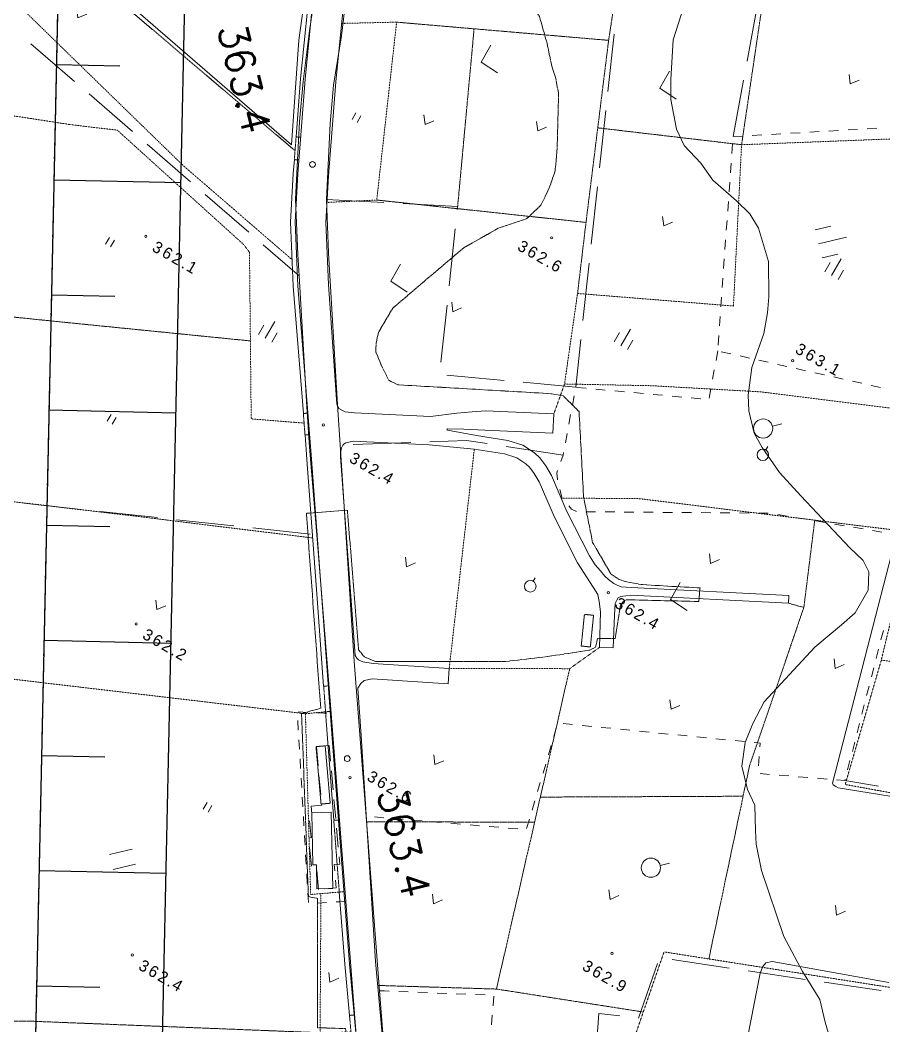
# Model space of a CAD drawing. Header units: millimetres. Extents: x 432273 to 1023813, y -32657 to 705940.
# Drawn here: x 577671 to 690123, y 219158 to 350140 of the extents above; entities that cross this region are included whole.
import ezdxf

# ---------------------------------------------------------------- set-up
doc = ezdxf.new("R2010")
doc.units = ezdxf.units.MM
doc.header["$LTSCALE"] = 100
for name, pattern in [('53003', [0.75, 0.5, -0.25]), ('55107', [1.25, 0.75, -0.5]), ('56301', [0.5, 0.25, -0.25]), ('56302', [2, 1.5, -0.5]), ('57103', [5.5, 5, -0.5]), ('SXF_一点短鎖線', [9.25, 6, -1.5, 0.25, -1.5])]:
    doc.linetypes.add(name, pattern=pattern)
for name, color, linetype, lineweight in [('D-BGD', 7, 'Continuous', 13), ('D-BMK', 2, 'SXF_一点短鎖線', 13), ('D-BYP-STR2', 6, 'Continuous', 25), ('●予備設計_LP横断', 7, 'Continuous', 13)]:
    doc.layers.add(name, color=color, linetype=linetype, lineweight=lineweight)
doc.styles.add('BIGFONT', font='txt', dxfattribs={"height": 0.2, "bigfont": 'BIGFONT'})
doc.styles.add('Style-WORKING', font='WORKING.shx')

# ---------------------------------------------------------------- blocks, each defined once
blk = doc.blocks.new('M6313')
at = {"layer": '●予備設計_LP横断', "linetype": 'Continuous', "lineweight": 9, "flags": 128}
blk.add_lwpolyline([(-0.75, 0), (0, -1), (0.75, 0)], dxfattribs=at)
blk = doc.blocks.new('M6311')
at = {"layer": '●予備設計_LP横断', "linetype": 'Continuous', "lineweight": 9}
for p, q in [((-0.75, -1), (-0.75, 0)), ((0, -1), (0, 0))]:
    blk.add_line(p, q, dxfattribs=at)
blk = doc.blocks.new('M6334')
at = {"layer": '●予備設計_LP横断', "linetype": 'Continuous', "lineweight": 9}
for p, q in [((-1, -1.25), (-1, 0.15)), ((0, -1.25), (0, 1.25)), ((1, -1.25), (1, 0.15))]:
    blk.add_line(p, q, dxfattribs=at)
blk = doc.blocks.new('M6319')
at = {"layer": '●予備設計_LP横断', "linetype": 'Continuous', "lineweight": 9}
blk.add_line((0, 0.5), (0, 1), dxfattribs=at)
blk.add_circle((0, -0.25), 0.75, dxfattribs=at)
blk = doc.blocks.new('M7312')
at = {"layer": '●予備設計_LP横断', "linetype": 'Continuous', "lineweight": 20}
blk.add_circle((0, 0), 0.15, dxfattribs=at)
blk = doc.blocks.new('21311212131313131')
at = {"layer": 'D-BGD', "linetype": 'Continuous'}
for p, q in [((2809740.0356, -1305258.2567, 364083.9803), (2810687.0736, -1297818.0928, 364056.9803)), ((2750797.8775, -1300203.837, 363999.9803), (2750980.4537, -1298966.521, 364004.9803)), ((2763790.0474, -1298518.5593, 363942.9803), (2765006.5362, -1298803.7378, 363934.9803)), ((2766223.9022, -1299089.3965, 363927.9803), (2767440.391, -1299374.575, 363919.9803)), ((2784067.6034, -1298739.8635, 363966.9803), (2783428.5837, -1303124.6196, 363819.9803)), ((2732155.0001, -1299541.2918, 364016.9803), (2731907.0785, -1300766.7761, 364000.9803)), ((2768657.757, -1299660.2338, 363911.9803), (2769874.2458, -1299945.4123, 363904.9803)), ((2771091.6118, -1300231.071, 363896.9803), (2772308.1006, -1300516.2495, 363889.9803)), ((2698509.5546, -1301985.2222, 363923.9803), (2698410.4983, -1300739.655, 363944.9803)), ((2750433.6854, -1302676.7145, 363988.9803), (2750615.7815, -1301440.2758, 363993.9803)), ((2773525.4666, -1300801.9082, 363881.9803), (2774741.9554, -1301087.0868, 363873.9803)), ((2775959.3214, -1301372.7455, 363866.9803), (2777175.8102, -1301657.924, 363858.9803)), ((2778393.1762, -1301943.5827, 363851.9803), (2779610.5421, -1302229.2415, 363843.9803)), ((2698708.5444, -1304476.8368, 363879.9803), (2698609.4881, -1303231.2696, 363901.9803)), ((2731659.157, -1301992.2603, 363984.9803), (2731410.8384, -1303216.3873, 363968.9803)), ((2780827.031, -1302514.42, 363835.9803), (2782044.3969, -1302800.0787, 363828.9803)), ((2713619.4418, -1307989.4016), (2712658.0133, -1304364.4555)), ((2731162.9169, -1304441.8715, 363952.9803), (2730914.9953, -1305667.3558, 363936.9803)), ((2750069.4933, -1305149.5921, 363977.9803), (2750251.5894, -1303913.1533, 363982.9803)), ((2698907.5343, -1306968.4514, 363836.9803), (2698807.6008, -1305722.404, 363858.9803)), ((2715432.792, -1307509.1675), (2714894.3887, -1305479.2871)), ((2783287.4455, -1305448.2761, 363825.9803), (2783212.3567, -1306695.413, 363828.9803)), ((2711807.449, -1308469.2386), (2711269.9229, -1306439.8384)), ((2730667.5539, -1306891.963, 363920.9803), (2730418.7552, -1308116.967, 363904.9803)), ((2749704.821, -1307623.3468, 363965.9803), (2749886.9171, -1306386.908, 363971.9803)), ((2699105.1668, -1309460.463, 363793.9803), (2699006.1104, -1308214.8958, 363814.9803)), ((2783136.7877, -1307943.4271, 363832.9803), (2783061.2187, -1309191.4412, 363835.9803)), ((2808476.4412, -1315177.9949, 364118.9803), (2809424.3563, -1307738.3113, 364092.9803)), ((2730171.3138, -1309341.5742, 363888.9803), (2729923.3923, -1310567.0584, 363872.9803)), ((2749340.6289, -1310096.2244, 363954.9803), (2749522.725, -1308859.7856, 363960.9803)), ((2699304.1566, -1311952.0776, 363749.9803), (2699205.1003, -1310706.5104, 363771.9803)), ((2758880.2638, -1331467.2195), (2759485.449, -1310927.8383)), ((2759485.449, -1310927.8383), (2760485.0088, -1310957.4572)), ((2760485.0088, -1310957.4572), (2759879.8235, -1331496.8383)), ((2782985.6497, -1310439.4552, 363838.9803), (2782910.5609, -1311686.5922, 363842.9803)), ((2729675.4707, -1311792.5427, 363856.9803), (2729428.0293, -1313017.1499, 363841.9803)), ((2737497.6971, -1313511.9149), (2737177.5133, -1312303.7596)), ((2748975.9566, -1312569.9791, 363943.9803), (2749158.0527, -1311333.5403, 363949.9803)), ((2699503.1464, -1314443.6922, 363706.9803), (2699403.2129, -1313197.6448, 363727.9803)), ((2782834.9919, -1312934.6063, 363845.9803), (2782759.4229, -1314182.6203, 363848.9803)), ((2729179.2306, -1314242.1539, 363825.9803), (2728931.309, -1315467.6382, 363809.9803)), ((2748850.1282, -1315059.342, 363912.9803), (2748834.4789, -1313809.2732, 363934.9803)), ((2781769.5263, -1314410.2399, 363859.9803), (2780520.5327, -1314348.9552, 363871.9803)), ((2699700.7789, -1316935.7038, 363662.9803), (2699601.7226, -1315690.1366, 363684.9803)), ((2748881.0298, -1317558.1222, 363866.9803), (2748864.9003, -1316308.9306, 363889.9803)), ((2778631.3907, -1316275.448, 363895.9803), (2778533.9567, -1317521.7527, 363899.9803)), ((2690032.3762, -1317803.6269, 363590.9803), (2682631.811, -1316586.4169, 363568.9803)), ((2728683.8677, -1316692.2453, 363793.9803), (2728435.9461, -1317917.7296, 363777.9803)), ((2807213.7239, -1325098.2134, 364153.9803), (2808160.7619, -1317658.0496, 364127.9803)), ((2699899.7687, -1319427.3184, 363619.9803), (2692499.2035, -1318210.1084, 363597.9803)), ((2699899.7687, -1319427.3184, 363619.9803), (2699800.7124, -1318181.7512, 363641.9803)), ((2748911.4512, -1320057.7795, 363820.9803), (2748895.8019, -1318807.7108, 363843.9803)), ((2778436.5227, -1318768.0574, 363903.9803), (2778338.2115, -1320013.882, 363906.9803)), ((2702108.6259, -1319538.6722, 363628.9803), (2700860.5927, -1319475.6332, 363623.9803)), ((2704605.5695, -1319665.2305, 363639.9803), (2703357.5363, -1319602.1915, 363634.9803)), ((2707102.5131, -1319791.7888, 363650.9803), (2705853.6027, -1319728.2696, 363645.9803)), ((2709599.0597, -1319916.9898, 363661.9803), (2708351.0265, -1319853.9507, 363655.9803)), ((2712096.0033, -1320043.5481, 363671.9803), (2710847.9701, -1319980.509, 363666.9803)), ((2714592.9469, -1320170.1064, 363682.9803), (2713344.0365, -1320106.5871, 363677.9803)), ((2717089.0133, -1320296.1845, 363693.9803), (2715840.9801, -1320233.1454, 363687.9803)), ((2728187.1474, -1319142.7337, 363761.9803), (2727939.706, -1320367.3408, 363745.9803)), ((2719586.4371, -1320421.8656, 363704.9803), (2718338.4039, -1320358.8266, 363698.9803)), ((2722083.3807, -1320548.4239, 363714.9803), (2720834.4703, -1320484.9047, 363709.9803)), ((2724579.4471, -1320674.5021, 363725.9803), (2723331.4139, -1320611.463, 363720.9803)), ((2727076.3907, -1320801.0604, 363736.9803), (2725828.3575, -1320738.0213, 363730.9803)), ((2727844.2521, -1320839.5034, 363739.9803), (2729079.3976, -1321032.2919, 363722.9803)), ((2730314.0629, -1321225.9575, 363704.9803), (2731549.2084, -1321418.746, 363687.9803)), ((2748941.8726, -1322557.4369, 363775.9803), (2748926.2234, -1321307.3681, 363798.9803)), ((2778240.7775, -1321260.1867, 363910.9803), (2778143.3435, -1322506.4914, 363914.9803)), ((2732783.4768, -1321611.0542, 363669.9803), (2734018.6223, -1321803.8427, 363652.9803)), ((2734121.9803, -1322897.8596, 363621.9803), (2734032.6072, -1324144.017, 363588.9803)), ((2748972.2941, -1325057.0942, 363729.9803), (2748956.6448, -1323807.0255, 363752.9803)), ((2778045.9095, -1323752.7961, 363918.9803), (2777948.9557, -1324998.2237, 363922.9803)), ((2733944.1113, -1325390.6546, 363555.9804), (2733854.7382, -1326636.812, 363522.9804)), ((2749003.1957, -1327555.8744, 363684.9803), (2748987.5464, -1326305.8056, 363707.9803)), ((2777850.6446, -1326244.0482, 363925.9803), (2777753.2106, -1327490.3529, 363929.9803)), ((2794988.2187, -1326926.1627), (2794668.035, -1325718.0074)), ((2733765.3651, -1327882.9694, 363489.9804), (2733676.8692, -1329129.607, 363456.9804)), ((2814913.4449, -1329325.8682, 364079.9803), (2807777.673, -1327018.9544, 364151.9803)), ((2749033.6171, -1330055.5318, 363638.9803), (2749017.9678, -1328805.463, 363661.9803)), ((2777655.7766, -1328736.6576, 363933.9803), (2777558.3426, -1329982.9623, 363937.9803)), ((2733587.0159, -1330376.6416, 363423.9804), (2733497.6428, -1331622.799, 363390.9804)), ((2749064.0385, -1332555.1891, 363593.9803), (2749048.3892, -1331305.1203, 363615.9803)), ((2777460.9086, -1331229.2671, 363940.9803), (2777362.5974, -1332475.0916, 363944.9803)), ((2733409.1469, -1332869.4366, 363357.9804), (2733319.7738, -1334115.594, 363324.9804)), ((2749094.9401, -1335053.9693, 363547.9804), (2749078.8106, -1333804.7777, 363570.9803)), ((2762514.8902, -1333574.3735), (2766794.1466, -1333633.5011)), ((2766768.7328, -1335433.3897), (2766794.1466, -1333633.5011)), ((2777265.1634, -1333721.3963, 363948.9803), (2777167.7294, -1334967.701, 363952.9803)), ((2686885.6986, -1335194.9012, 363427.9804), (2694357.8353, -1335848.2119, 363389.9804)), ((2733231.2779, -1335362.2316, 363291.9804), (2733141.9048, -1336608.389, 363258.9804)), ((2696848.2552, -1336065.822, 363376.9804), (2704319.5148, -1336718.6525, 363337.9804)), ((2706809.9347, -1336936.2627, 363324.9804), (2714281.1943, -1337589.0931, 363286.9804)), ((2749125.3615, -1337553.6266, 363502.9804), (2749109.7122, -1336303.5579, 363524.9804)), ((2777070.2954, -1336214.0057, 363956.9803), (2776972.8614, -1337460.3104, 363959.9803)), ((2716771.6142, -1337806.7033, 363273.9804), (2724242.3936, -1338460.4109, 363234.9804)), ((2733052.5317, -1337854.5464, 363225.9804), (2732964.0358, -1339101.184, 363192.9804)), ((2726733.6907, -1338678.5013, 363221.9804), (2732955.0728, -1339221.6816, 363189.9804)), ((2732449.3198, -1346072.3333, 363220.9804), (2732955.0728, -1339221.6816, 363189.9804)), ((2734067.9664, -1339404.5467, 363240.9804), (2735300.5446, -1339606.19, 363298.9804)), ((2736532.6425, -1339808.7104, 363355.9804), (2737765.2206, -1340010.3538, 363412.9804)), ((2776874.5502, -1338706.135, 363963.9803), (2776777.1162, -1339952.4397, 363967.9803)), ((2738997.3185, -1340212.8742, 363469.9804), (2740228.5393, -1340414.9145, 363526.9804)), ((2741815.6186, -1340674.9604, 363599.9803), (2740854.0659, -1348108.3184, 363322.9804)), ((2777272.4993, -1340782.2496, 363964.9803), (2778477.9054, -1341112.6628, 363953.9803)), ((2736276.0546, -1350891.9222), (2736490.0336, -1341998.1992)), ((2736490.0336, -1341998.1992), (2738989.4738, -1342057.7219)), ((2738989.4738, -1342057.7219), (2738776.3719, -1350951.9252)), ((2779682.9146, -1341441.7186, 363941.9803), (2780888.3207, -1341772.1318, 363930.9803)), ((2782094.2071, -1342101.6678, 363919.9803), (2783299.6132, -1342432.081, 363908.9803)), ((2784505.4995, -1342761.617, 363896.9803), (2785710.9057, -1343092.0302, 363885.9803)), ((2786916.792, -1343421.5662, 363874.9803), (2788122.1981, -1343751.9794, 363863.9803)), ((2789328.0845, -1344081.5154, 363852.9803), (2790533.4906, -1344411.9286, 363840.9803)), ((2790606.0522, -1345551.7886, 363824.9803), (2790529.606, -1346799.3225, 363807.9803)), ((2731712.7006, -1356045.7095, 363265.9804), (2732265.1442, -1348566.236, 363231.9804)), ((2790452.6797, -1348047.7335, 363791.9803), (2790375.3563, -1349294.7872, 363774.9803)), ((2812458.7794, -1348239.4342, 363618.9803), (2813706.166, -1348307.8195, 363603.9803)), ((2814954.9099, -1348375.8078, 363589.9803), (2816203.1737, -1348444.6732, 363574.9803)), ((2812302.3841, -1350624.2808, 363611.9803), (2812327.4364, -1349374.8328, 363615.9803)), ((2790298.9102, -1350542.3211, 363757.9803), (2790221.5868, -1351789.3748, 363740.9803)), ((2741302.173, -1352250.28), (2740842.5193, -1358127.4946)), ((2812252.6766, -1353124.534, 363602.9803), (2812277.3319, -1351873.7287, 363606.9803)), ((2790144.6605, -1353037.7859, 363724.9803), (2790067.3372, -1354284.8396, 363707.9803)), ((2712633.234, -1355353.9262, 363087.9804), (2720105.7228, -1355985.7688, 363158.9804)), ((2769484.5953, -1364829.433), (2769893.8164, -1354923.0751)), ((2769893.8164, -1354923.0751), (2771892.5005, -1355006.0153)), ((2771892.5005, -1355006.0153), (2771482.8825, -1364911.0159)), ((2789990.891, -1355532.3735, 363690.9803), (2789913.5677, -1356779.4272, 363673.9803)), ((2812202.5722, -1355623.43, 363593.9803), (2812227.6244, -1354373.982, 363597.9803)), ((2722597.7497, -1356196.2785, 363182.9804), (2730069.7583, -1356828.9983, 363254.9804)), ((2812152.4677, -1358122.3259, 363584.9803), (2812177.5199, -1356872.8779, 363589.9803)), ((2736886.3107, -1367959.4821), (2737143.2899, -1358031.3434)), ((2740842.5193, -1358127.4946), (2740585.5402, -1368055.6334)), ((2789836.6413, -1358027.8382, 363657.9803), (2789759.318, -1359274.8919, 363640.9803)), ((2812102.7602, -1360622.5792, 363576.9803), (2812127.8124, -1359373.1312, 363580.9803)), ((2740589.8991, -1360548.587, 363036.9804), (2741010.95, -1368036.5701, 362940.9804)), ((2789682.8718, -1360522.4258, 363623.9803), (2789605.5485, -1361769.4795, 363607.9803)), ((2789528.6221, -1363017.8906, 363590.9803), (2789451.2988, -1364264.9443, 363573.9803)), ((2709168.0284, -1372177.5132, 363129.9804), (2709411.3977, -1364681.606, 363098.9804)), ((2742152.9077, -1369674.0744), (2742656.7305, -1369628.3949)), ((2783543.4983, -1369985.7952), (2786028.6073, -1369709.1415)), ((2787270.2431, -1369571.4517), (2789754.8719, -1369295.6752)), ((2790997.8651, -1369157.5884), (2793482.4939, -1368881.8119)), ((2720254.9746, -1371660.9194), (2735799.8879, -1370250.1709)), ((2786687.7808, -1371308.0793), (2784203.5489, -1371585.2132)), ((2799044.3784, -1371331.4948), (2796559.5831, -1371611.7404)), ((2800721.3808, -1370246.5011, 363289.9804), (2800822.1915, -1371493.0287, 363273.9804)), ((2782961.4329, -1371723.7802), (2780476.3239, -1372000.4339)), ((2800779.0574, -1372615.154, 363260.9804), (2799532.1329, -1372714.6074, 363273.9804)), ((2743014.8016, -1373412.1171), (2720517.5966, -1375652.3179)), ((2752139.5439, -1380857.2837, 362977.9804), (2752784.7936, -1373385.2942, 362929.9804)), ((2775981.8009, -1374464.9301, 363513.9804), (2776012.1994, -1373216.1288, 363456.9804)), ((2785826.9047, -1373803.1834, 363416.9804), (2784580.4604, -1373901.7596, 363429.9804)), ((2788318.9163, -1373605.551, 363390.9804), (2787072.4719, -1373704.1271, 363403.9804)), ((2790810.0507, -1373407.4383, 363364.9804), (2789564.4835, -1373506.4946, 363377.9804)), ((2793302.5425, -1373208.9287, 363338.9804), (2792056.9753, -1373307.985, 363351.9804)), ((2795794.5541, -1373011.2962, 363312.9804), (2794548.9869, -1373110.3525, 363325.9804)), ((2798286.5657, -1372813.6637, 363286.9804), (2797040.9985, -1372912.72, 363299.9804)), ((2778350.3898, -1374396.9581, 363494.9804), (2777104.8226, -1374496.0144, 363507.9804)), ((2780842.4014, -1374199.3256, 363468.9804), (2779595.957, -1374297.9017, 363481.9804)), ((2783334.8931, -1374000.8159, 363442.9804), (2782088.4488, -1374099.3921, 363455.9804)), ((2708861.9387, -1387978.4655, 362900.9804), (2713653.2097, -1382208.4235, 362954.9804)), ((2751281.153, -1390819.8595, 363040.9804), (2751925.0454, -1383348.267, 362993.9804)), ((2702472.9925, -1395671.5346, 362827.9804), (2707264.2636, -1389901.4927, 362882.9804)), ((2750421.4048, -1400782.8322, 363103.9804), (2751066.6545, -1393310.8428, 363056.9804)), ((2795069.8949, -1398621.1456), (2794301.6126, -1395722.1158)), ((2797003.4862, -1398108.6927), (2796235.204, -1395209.663)), ((2696084.0464, -1403364.6037, 362754.9804), (2700876.1946, -1397595.042, 362809.9804)), ((2749563.0139, -1410745.408, 363166.9804), (2750206.9063, -1403273.8155, 363119.9804)), ((2689696.4576, -1411057.2758, 362682.9804), (2694487.2485, -1405288.1111, 362736.9804))]:
    blk.add_line(p, q, dxfattribs=at)
at = {"layer": 'D-BGD', "linetype": '56302'}
for p, q in [((2786411.0054, -1342714.8854), (2785751.3727, -1316326.7022)), ((2811523.8524, -1347904.3263), (2814114.7451, -1328733.5849)), ((2685904.5346, -1363522.4065), (2687697.1082, -1335878.5052)), ((2720736.164, -1339238.3009), (2711463.7724, -1338329.0881)), ((2789675.1924, -1343389.1456), (2790118.7407, -1365257.348)), ((2686559.545, -1353421.1318), (2710022.0411, -1355098.7013)), ((2702908.9704, -1376395.0286), (2657800.9312, -1431775.2197))]:
    blk.add_line(p, q, dxfattribs=at)
at = {"layer": 'D-BGD', "linetype": '55107'}
for p, q in [((2815278.7564, -1366368.4728), (2815346.9609, -1366964.4292)), ((2820557.0598, -1366374.8558), (2815346.9609, -1366964.4292)), ((2799324.4833, -1368629.0386), (2789996.4831, -1369537.3858)), ((2799266.1773, -1368031.6607), (2799324.4833, -1368629.0386)), ((2789938.1771, -1368940.0079), (2789996.4831, -1369537.3858)), ((2772506.3333, -1370619.7042), (2772563.2819, -1371217.479)), ((2775888.5184, -1370901.4056), (2772563.2819, -1371217.479)), ((2775831.0895, -1370304.5079), (2775888.5184, -1370901.4056)), ((2739839.9245, -1373728.4201), (2739899.5879, -1374325.4011)), ((2737048.6673, -1374006.2026), (2737107.4535, -1374602.7033)), ((2739899.5879, -1374325.4011), (2737107.4535, -1374602.7033)), ((2701147.5383, -1375697.524), (2701114.9398, -1376296.4391)), ((2704072.8026, -1376459.8545), (2701114.9398, -1376296.4391)), ((2704105.8813, -1375860.0622), (2704072.8026, -1376459.8545))]:
    blk.add_line(p, q, dxfattribs=at)
at = {"layer": 'D-BGD', "linetype": '56301'}
blk.add_line((2700135.754, -1405628.261), (2695201.8269, -1442890.1498), dxfattribs=at)
at = {"layer": 'D-BGD', "linetype": 'Continuous', "flags": 128}
for points, elevation in [([(2818200.1826, -1303992.2382), (2814925.4161, -1305019.9638), (2812016.8208, -1305780.7294), (2808421.0727, -1308109.0874), (2803899.6016, -1310660.2946), (2795352.4156, -1313734.6471), (2791973.3613, -1314486.3943), (2790228.0434, -1314629.9392), (2786870.3318, -1314784.5897), (2784874.3049, -1315783.8605), (2781818.6092, -1316553.0209), (2778750.1205, -1316187.68), (2776269.4795, -1315262.8992), (2773414.7681, -1313819.8277), (2766135.744, -1307380.516), (2763160.5741, -1303968.7771), (2761566.5837, -1302224.0379), (2758595.9451, -1300601.2197), (2756174.6939, -1300557.1396), (2754729.055, -1301329.8756), (2753105.3395, -1303110.963), (2746495.1176, -1309631.7822), (2743516.9576, -1312464.6765), (2740312.391, -1314767.7737), (2738433.4946, -1315890.4481), (2735565.4085, -1316620.9483), (2733519.8521, -1316763.1569), (2729884.5446, -1316356.5673), (2725426.9983, -1314884.2328), (2722733.8762, -1314449.6323), (2720659.0902, -1314343.2717), (2716059.6778, -1314469.1308), (2711747.4824, -1315859.2004), (2709921.4913, -1317039.3382), (2708235.811, -1318789.9238), (2705624.6965, -1321933.1962), (2703431.7412, -1323533.7649), (2701177.683, -1325741.5852), (2699077.7098, -1326816.1964), (2695214.7129, -1327608.5457), (2692616.6985, -1327660.3653), (2687434.0557, -1327464.6622), (2681947.0296, -1325852.8463)], 362999.9804), ([(2679697.4473, -1375152.401), (2688532.585, -1376206.4376), (2702153.7317, -1376870.8127), (2681169.2702, -1402131.1323)], 361999.9804)]:
    blk.add_lwpolyline(points, dxfattribs=dict(at, elevation=elevation))
at = {"layer": 'D-BGD', "linetype": 'Continuous', "elevation": 363999.9803}
for points in [[(2753866.9631, -1297669.2471), (2783794.8879, -1304704.5946), (2784034.4099, -1304641.9113), (2784236.0906, -1304273.5027), (2784386.6145, -1303956.8917), (2786123.8283, -1291558.0582)], [(2809627.4067, -1296854.9388), (2807171.5789, -1312086.6847), (2807395.356, -1312927.4128), (2807860.0613, -1313307.214), (2808756.6236, -1313627.0199), (2831012.6992, -1317497.4481)]]:
    blk.add_lwpolyline(points, dxfattribs=at)
at = {"layer": 'D-BGD', "linetype": '57103', "elevation": 362499.9804, "flags": 128}
blk.add_lwpolyline([(2831012.6992, -1366123.2899), (2830752.2493, -1366154.4276), (2817077.7037, -1367428.5261), (2817043.5489, -1371085.3121), (2800207.9036, -1371440.6141), (2799994.1847, -1372636.9406), (2776188.712, -1374016.162), (2775439.0128, -1371543.4193), (2750086.3378, -1373935.0471), (2749572.1162, -1368612.2934), (2767724.0888, -1366786.2815), (2768644.8509, -1365982.6091), (2769194.4264, -1364557.7199), (2768875.4727, -1347803.535), (2768180.9353, -1342708.1207), (2767141.3526, -1336662.8374), (2766760.6333, -1335953.0506), (2765614.9821, -1335693.5474), (2765578.7913, -1333389.9845), (2761377.2342, -1332830.7341), (2760777.9461, -1332519.762), (2760481.3032, -1332097.4398), (2760516.7091, -1322603.2023), (2758749.5119, -1322493.0815), (2758466.5756, -1330186.2156), (2758152.2307, -1332053.6601), (2757870.1753, -1333054.1114), (2757191.6182, -1334114.532), (2753108.7077, -1336605.9936), (2747273.5243, -1337889.6673), (2736108.5192, -1338723.7808), (2734122.6662, -1340795.6972), (2733859.6043, -1342319.5634), (2733114.1858, -1362394.5626), (2732547.413, -1363577.7402), (2730579.1033, -1364613.8452), (2728910.9854, -1365316.0896), (2727762.4303, -1365333.7295), (2726331.575, -1365048.6227), (2723144.6224, -1363237.8438), (2718074.1264, -1357543.567), (2715066.4632, -1354139.1209), (2712397.3067, -1349612.362), (2711122.4889, -1346026.762), (2709341.0676, -1344255.7988), (2708332.7143, -1343765.3507), (2706833.3742, -1343120.1219), (2704825.2364, -1342485.9281), (2701800.0816, -1342278.8343), (2694854.1425, -1342240.7748), (2692826.5406, -1342645.9009), (2691223.2868, -1343204.6683), (2688215.924, -1343889.7043), (2684776.2259, -1344947.9842), (2681195.4155, -1347319.8608), (2675268.4675, -1350370.5202), (2671310.4414, -1354074.9467), (2666753.1492, -1357924.4284), (2665147.7632, -1359513.7633), (2663987.5612, -1360468.9789), (2662795.2159, -1361097.6478), (2660669.8069, -1361425.2898), (2659029.8529, -1360878.6497), (2658044.7735, -1360460.2246), (2656538.5731, -1359290.2426), (2655578.5144, -1357695.3147), (2653179.7939, -1353453.4072), (2649363.7171, -1350330.3297), (2646086.6108, -1346722.5185), (2644548.623, -1345829.2648), (2639246.993, -1342387.7168), (2637490.1438, -1340413.5979), (2636977.8488, -1339160.6959), (2637145.5554, -1337469.4847), (2640167.9302, -1320784.2484), (2642105.7601, -1312948.2295), (2643536.402, -1309766.3628), (2647372.6459, -1303287.6772), (2647820.7291, -1301434.164), (2647826.4349, -1300571.9985), (2647644.2049, -1299805.3166), (2647324.3789, -1299512.8079), (2646435.8067, -1299134.674), (2644191.5378, -1299217.1216), (2631308.7427, -1304850.946), (2626711.1803, -1305960.5309), (2625121.1633, -1304854.1084), (2624541.5889, -1303497.1127), (2623950.9738, -1301739.6198), (2627616.8881, -1279538.9036), (2634115.1534, -1252099.7936), (2634700.6786, -1249716.1609), (2635003.7256, -1248296.2668), (2634878.7255, -1247002.2959), (2633658.7892, -1246256.9347)], dxfattribs=at)
at = {"layer": 'D-BGD', "linetype": '56301', "flags": 128}
for points in [[(2789163.6651, -1262652.0498), (2785097.5386, -1295863.0527), (2783949.3413, -1303068.8303), (2767670.4527, -1298712.7529), (2770098.5603, -1271476.0485), (2752550.9758, -1267888.109), (2752898.6806, -1252796.2414)], [(2752550.9758, -1267888.109), (2750907.6702, -1295044.846), (2767670.4527, -1298712.7529)], [(2833625.1133, -1343738.4534), (2828391.8743, -1343122.8789), (2828404.9074, -1342688.8189), (2828683.5315, -1333429.1915), (2808301.3816, -1326859.897), (2806231.3622, -1326192.9669), (2811211.7378, -1289558.446), (2813527.9244, -1269136.0433)], [(2732556.8254, -1340686.3626), (2720736.164, -1339238.3009), (2721949.3316, -1318908.6278), (2721821.4838, -1318904.7613), (2700927.5249, -1318291.2933), (2699328.8797, -1291473.4226), (2689575.3318, -1290818.3844), (2684495.2262, -1290477.0272), (2683953.9122, -1289883.1417), (2681464.5397, -1287150.0403)], [(2747423.1012, -1340806.8266), (2747285.8562, -1330649.1944), (2749072.5307, -1313089.123), (2750907.6702, -1295044.846), (2735291.2666, -1293568.6423), (2733051.707, -1315081.8288), (2732568.9745, -1328704.3702), (2732548.3617, -1329293.8862), (2732556.8254, -1340686.3626), (2736490.0336, -1341998.1992)], [(2766768.7328, -1335433.3897), (2769613.6051, -1339243.4947), (2769893.8164, -1354923.0751), (2741302.173, -1352250.28)], [(2709561.7705, -1372095.5123), (2709123.625, -1365715.4085), (2709117.5355, -1365626.5721), (2708546.1836, -1365574.8615), (2685904.5346, -1363522.4065), (2686213.7103, -1370685.7961)], [(2799574.2453, -1371007.0831), (2817686.371, -1370744.0736), (2817528.4318, -1366717.6393)], [(2775888.5184, -1370901.4056), (2776192.0255, -1373518.6392), (2799714.4968, -1372348.1645), (2799324.4833, -1368629.0386)], [(2745596.8467, -1441056.1529), (2746728.3186, -1436702.7155), (2748565.8705, -1420528.282), (2750822.0981, -1397245.7604), (2753295.6126, -1373043.6147)], [(2776192.0255, -1373518.6392), (2771999.4508, -1416733.7984), (2786818.8735, -1417066.8813), (2786314.165, -1424069.7299), (2804293.7902, -1424132.0581), (2803828.4001, -1444690.9665)], [(2738356.6508, -1374478.2734), (2737952.5847, -1381374.3319), (2716268.6258, -1382049.8464), (2715267.4256, -1382833.3168), (2700725.5081, -1399586.2803), (2700135.754, -1405628.261)], [(2688277.0456, -1408974.8929), (2705119.1582, -1390950.2567), (2717118.797, -1376477.6187)], [(2650151.6897, -1443411.4721), (2655876.8747, -1431478.905), (2668808.684, -1433469.1283), (2681697.073, -1416017.3086), (2688277.0456, -1408974.8929)]]:
    blk.add_lwpolyline(points, dxfattribs=at)
at = {"layer": 'D-BGD', "linetype": 'Continuous', "extrusion": (0.006524, 0.002391, 0.999976), "elevation": 378854.84}
blk.add_lwpolyline([(2780827.9876, -1303994.9252), (2780995.6885, -1304034.2876), (2780930.1012, -1305109.9331)], dxfattribs=at)
at = {"layer": 'D-BGD', "linetype": '56302', "flags": 128}
for points in [[(2761016.0369, -1308931.6039), (2752305.489, -1308028.9952), (2749615.0825, -1307749.7865)], [(2807026.9684, -1320343.48), (2804905.864, -1319942.7139), (2781818.0143, -1315583.6626), (2761016.0369, -1308931.6039), (2760485.0088, -1310957.4572)], [(2650881.1168, -1311966.4923), (2689836.4053, -1316889.1979), (2700927.5249, -1318291.2933)], [(2699116.5854, -1337055.6421), (2700557.0922, -1322133.3607), (2700927.5249, -1318291.2933)], [(2709117.5355, -1365626.5721), (2709148.4964, -1365263.8885), (2711463.7724, -1338329.0881), (2687697.1082, -1335878.5052), (2676329.0421, -1334378.3808), (2674790.9674, -1368406.7344)], [(2769613.6051, -1339243.4947), (2811523.8524, -1347904.3263), (2811373.2358, -1363387.9568)], [(2817650.8582, -1442197.057), (2816977.342, -1408070.6734), (2817686.371, -1370744.0736)], [(2723100.3266, -1440129.7021), (2723108.3741, -1440033.7842), (2725927.9634, -1405361.7343), (2727803.0593, -1381690.4408)]]:
    blk.add_lwpolyline(points, dxfattribs=at)
at = {"layer": 'D-BGD', "linetype": 'Continuous', "extrusion": (0.010442, 0.001795, 0.999944), "elevation": 390527.7345}
blk.add_lwpolyline([(2775320.6091, -1314992.0257), (2774837.6966, -1314968.2237), (2774777.4542, -1315732.1424)], dxfattribs=at)
at = {"layer": 'D-BGD', "linetype": 'Continuous'}
for points in [[(2758076.9955, -1325085.6005), (2760337.9639, -1326297.1181), (2761701.4613, -1324125.0492)], [(2691542.5369, -1327879.4763), (2693803.5053, -1329090.9939), (2695167.0027, -1326918.925)], [(2688624.2326, -1351203.1261), (2690885.2011, -1352414.6437), (2692248.6985, -1350242.5748)], [(2717395.8036, -1362370.8027), (2719656.7721, -1363582.3203), (2721020.2695, -1361410.2514)], [(2794725.0069, -1368744.6023), (2795685.3496, -1368637.6084), (2795765.6431, -1369365.5871), (2796562.4307, -1369276.2207)], [(2797803.6695, -1369137.1735), (2798790.1158, -1369026.2291), (2798955.825, -1370524.8919)], [(2780308.337, -1370791.234), (2780258.0929, -1370349.8946), (2782300.9853, -1370123.0048)], [(2789206.9538, -1372399.8789), (2788214.9117, -1372516.8803), (2788059.7676, -1371155.1056), (2787929.8967, -1371169.5124)], [(2792334.5387, -1372740.5693), (2792294.8597, -1372436.1181), (2790115.7066, -1372680.7568)], [(2796044.1181, -1372330.5093), (2796044.4318, -1372334.1012), (2793564.5025, -1372615.8706)]]:
    blk.add_lwpolyline(points, dxfattribs=at)
at = {"layer": 'D-BGD', "linetype": 'Continuous', "flags": 128}
for points in [[(2758880.2638, -1331467.2195), (2758797.3705, -1332755.6854), (2758611.7485, -1333269.6898), (2758391.1998, -1333712.1321), (2757897.331, -1334451.8439), (2757471.9431, -1334926.9346), (2756796.1552, -1335480.4141), (2756010.6081, -1336205.2352)], [(2762514.8902, -1333574.3735), (2761019.408, -1333486.4553), (2760548.884, -1333310.9557), (2760265.8673, -1333111.5603), (2760093.135, -1332762.7716), (2759879.8235, -1331496.8383)], [(2766768.7328, -1335433.3897), (2762132.9779, -1335369.4878), (2760785.0782, -1335584.6693), (2759869.9835, -1335798.5164), (2758945.1271, -1336394.6326), (2755810.1174, -1338512.3604), (2749947.3756, -1341641.4901), (2745367.74, -1343711.6809), (2744304.7089, -1344376.94), (2743478.8055, -1345031.7869), (2743053.8338, -1345495.7049), (2742310.1628, -1346706.3061), (2741826.1465, -1348311.0005), (2741302.173, -1352250.28)], [(2739516.8939, -1352012.8366), (2740060.9581, -1347930.6502), (2740653.8296, -1345962.5931), (2741609.9186, -1344407.7019), (2742248.0965, -1343710.5091), (2743265.3736, -1342903.9186), (2744515.8154, -1342121.2278), (2749151.9156, -1340024.946), (2754880.3884, -1336968.2372), (2756010.6081, -1336205.2352)], [(2737143.2899, -1358031.3434), (2736633.2418, -1354627.2789), (2736446.9579, -1352647.657), (2736276.0546, -1350891.9222)], [(2738776.3719, -1350951.9252), (2738697.5851, -1353680.2275), (2738696.2727, -1355794.2802), (2738696.4009, -1355814.8711), (2738850.5061, -1355870.7331), (2738867.0115, -1355776.0253), (2739516.8939, -1352012.8366)], [(2808255.6049, -1363741.2987), (2821484.6796, -1362243.8535), (2831012.6992, -1361439.2398)], [(2772704.6889, -1366783.7587), (2778936.1034, -1366192.3927), (2808255.6049, -1363741.2987)], [(2769484.5953, -1364829.433), (2769281.301, -1366202.472), (2769150.0488, -1366494.2919), (2769015.5568, -1366764.9576), (2768806.0258, -1366995.6841), (2768458.3257, -1367187.2529)], [(2772704.6889, -1366783.7587), (2772104.3628, -1366368.4749), (2771728.9101, -1365971.4117), (2771482.8825, -1364911.0159)], [(2831012.6992, -1364851.3285), (2821818.7, -1365627.9364), (2808638.1572, -1367120.0287)], [(2742656.7305, -1369628.3949), (2760745.2856, -1367919.4539), (2768458.3257, -1367187.2529)], [(2808638.1572, -1367120.0287), (2779296.8892, -1369975.321), (2761103.8369, -1371702.2989), (2743014.8016, -1373412.1171)], [(2799324.4833, -1368629.0386), (2808701.4124, -1367716.6959), (2815346.9609, -1366964.4292)], [(2672782.0682, -1367853.0664), (2680314.0462, -1369927.7032), (2684663.6134, -1370562.2797), (2693837.1602, -1371289.6968), (2706111.7569, -1371964.7853), (2712161.7899, -1372194.1353), (2720254.9746, -1371660.9194)], [(2735799.8879, -1370250.1709), (2736355.052, -1369979.509), (2736592.1071, -1369598.5446), (2736792.9612, -1369144.1807), (2736886.3107, -1367959.4821)], [(2740585.5402, -1368055.6334), (2740821.2331, -1368984.9674), (2740960.2611, -1369193.321), (2741121.1283, -1369368.0286), (2741456.4543, -1369544.7583), (2742152.9077, -1369674.0744)], [(2775888.5184, -1370901.4056), (2779354.3181, -1370572.2187), (2789996.4831, -1369537.3858)], [(2739899.5879, -1374325.4011), (2743073.1076, -1374009.495), (2761159.9084, -1372299.5936), (2772563.2819, -1371217.479)], [(2720517.5966, -1375652.3179), (2712217.607, -1376198.8653), (2705926.2459, -1375960.5276), (2693568.5751, -1375281.0025), (2684215.6393, -1374539.744), (2679616.4077, -1373867.6752), (2671531.413, -1371441.2749)], [(2673827.8976, -1372756.5981), (2679486.2202, -1374455.3479), (2684148.6458, -1375136.9306), (2693528.3958, -1375879.1877), (2701114.9398, -1376296.4391)], [(2704072.8026, -1376459.8545), (2705898.1164, -1376559.6091), (2712226.107, -1376799.7586), (2720567.3615, -1376250.7203), (2737107.4535, -1374602.7033)]]:
    blk.add_lwpolyline(points, dxfattribs=at)
at = {"layer": 'D-BGD', "linetype": 'Continuous', "extrusion": (0.121256, -0.008276, 0.992587), "elevation": 713712.8392}
blk.add_lwpolyline([(-1139712.4354, -2837797.502), (-1139760.5295, -2833025.3553), (-1137034.512, -2833107.6337)], dxfattribs=at)
at = {"layer": 'D-BGD', "linetype": 'Continuous', "extrusion": (0.001075, 0.015237, 0.999883), "elevation": 345993.9948}
blk.add_lwpolyline([(2748027.6302, -1345230.0547), (2748428.3556, -1344864.5412), (2748742.4241, -1344230.3876)], dxfattribs=at)
at = {"layer": 'D-BGD', "linetype": 'Continuous', "extrusion": (-0.102437, -0.368675, 0.923897), "elevation": 549339.8667}
blk.add_lwpolyline([(3000292.5398, -376198.7642), (3000649.7366, -376156.9497), (3001540.1031, -376185.6972)], dxfattribs=at)
at = {"layer": 'D-BGD', "linetype": 'Continuous', "extrusion": (0.025425, -0.028735, 0.999264), "elevation": 471622.0017}
blk.add_lwpolyline([(1168125.4726, -2808146.4074), (1169232.3325, -2808667.6665), (1169258.9032, -2808667.6665)], dxfattribs=at)
at = {"layer": 'D-BGD', "linetype": 'Continuous', "extrusion": (0.016729, 0.012786, 0.999778), "elevation": 392244.3906}
blk.add_lwpolyline([(-2731916.6098, -1357512.8432), (-2732184.6316, -1357702.8151), (-2732628.5673, -1358510.1954)], dxfattribs=at)
at = {"layer": 'D-BGD', "linetype": 'Continuous', "extrusion": (-0.130106, -0.020035, 0.991298), "elevation": 30567.9693}
blk.add_lwpolyline([(1751944.4286, 2529089.9619), (1754575.237, 2528322.7171), (1759312.4142, 2527859.3316)], dxfattribs=at)
at = {"layer": 'D-BGD', "linetype": 'Continuous', "extrusion": (-0.009163, 0.004396, 0.999948), "elevation": 332253.6184}
blk.add_lwpolyline([(2712706.6839, -1363656.7986), (2712936.3668, -1356580.9957), (2713355.7264, -1356616.7522)], dxfattribs=at)
at = {"layer": 'D-BGD', "linetype": 'Continuous', "extrusion": (0.997141, -0.020287, 0.072793), "elevation": 2858130.5444}
blk.add_lwpolyline([(-1305639.8048, 155890.7808), (-1305018.0401, 155930.8872), (-1304390.9548, 155932.8926)], dxfattribs=at)
at = {"layer": 'D-BGD', "linetype": 'Continuous', "extrusion": (0.996041, 0.079698, 0.039365), "elevation": 2694728.6591}
blk.add_lwpolyline([(-1586781.4383, 257590.6346), (-1587646.7476, 257430.5105), (-1588016.4636, 257425.5067)], dxfattribs=at)
at = {"layer": 'D-BGD', "linetype": 'Continuous', "flags": 128}
blk.add_lwpolyline([(2798973.112, -1371538.7292), (2795833.6275, -1371673.7607), (2795853.677, -1372132.7716), (2789058.7075, -1372427.027), (2788950.3276, -1369917.7533), (2798884.3845, -1369487.1091)], close=True, dxfattribs=at)
at = {"layer": 'D-BGD', "linetype": 'Continuous', "extrusion": (0.971631, -0.013025, 0.236143), "elevation": 2800971.9546}
blk.add_lwpolyline([(-1334635.834, -306706.231), (-1333787.4549, -306746.3661), (-1333386.6842, -306754.5989)], dxfattribs=at)
at = {"layer": 'D-BGD', "linetype": 'Continuous', "extrusion": (-0.462626, 0.376441, 0.802664), "elevation": -1484395.4809}
blk.add_lwpolyline([(-643116.9791, 2606241.5369), (-648151.3015, 2606303.5726), (-649292.6248, 2606320.339)], dxfattribs=at)
at = {"layer": 'D-BGD', "linetype": 'Continuous'}
for points in [[(2820369.5018, -1362302.566, 363569.9803), (2812055.3704, -1363120.6812, 363529.9804), (2789390.2628, -1365351.0485, 363409.9804), (2769222.7558, -1367329.8412, 363309.9804), (2741105.6808, -1369710.7039, 362919.9804), (2735891.8294, -1370196.7595, 362989.9804), (2716128.7742, -1371769.9431, 363019.9804), (2709168.0284, -1372177.5132, 363129.9804), (2699275.3856, -1371880.6839, 363009.9804), (2694283.8286, -1371565.0007, 363079.9804), (2687833.4925, -1370644.534, 363179.9804), (2680506.5095, -1369950.982, 362819.9804)], [(2679889.128, -1373910.9489, 362819.9804), (2687274.8245, -1374830.4495, 362929.9804), (2693871.5236, -1375546.0311, 363079.9804), (2699081.7305, -1375878.8079, 363009.9804), (2709220.1704, -1376184.7915, 363129.9804), (2716405.2002, -1375763.1983, 363019.9804), (2719197.2581, -1375536.0158, 363019.9804), (2736231.3213, -1374178.9378, 362989.9804), (2741476.2896, -1373698.5162, 362919.9804), (2752855.6143, -1372529.134, 363079.9804), (2769571.7846, -1370815.6234, 363309.9804), (2776080.3751, -1370171.9271, 363339.9804), (2800515.1049, -1367770.2785, 363469.9804), (2817902.4631, -1366059.3889, 363549.9804)]]:
    blk.add_polyline3d(points, dxfattribs=at)
for centre, radius in [((2737818.4233, -1314720.6848), 1249.9499), ((2795308.945, -1328134.9325), 1249.9499), ((2781927.3721, -1367946.2087, 363369.9804), 375), ((2704648.7431, -1374081.2352, 363369.9804), 375)]:
    blk.add_circle(centre, radius, dxfattribs=at)
at = {"layer": 'D-BGD', "linetype": '53003'}
for points in [[(2766726.6427, -1336610.2264), (2762595.0841, -1336279.3428), (2762498.6008, -1337469.9645), (2766630.9309, -1337801.4842)], [(2787782.2836, -1370050.1285), (2780321.0019, -1370859.7293), (2780449.5163, -1372047.3205), (2787911.6753, -1371238.1999)]]:
    blk.add_3dface(points, dxfattribs=at)
at = {"layer": 'D-BMK'}
blk.add_lwpolyline([(2589189.5631, -1230709.1702), (2589872.5778, -1263509.1193, -0.0787115282), (2585621.508, -1294509.7547), (2564331.8799, -1364983.0527, 0.4549504243), (2585573.9279, -1398823.3893), (2633953.1706, -1406448.3262, 0.0389360191), (2649456.1269, -1407667.6426), (2831012.6992, -1407786.7943)], format="xyb", dxfattribs=at)
at = {"layer": 'D-BYP-STR2'}
for p, q in [((2707341.2643, -1407705.6314), (2707352.0995, -1391195.6349)), ((2737341.2579, -1407725.3197), (2737352.093, -1391215.3233)), ((2767341.2514, -1407745.0081), (2767352.0866, -1391235.0116)), ((2797341.245, -1407764.6964), (2797352.0801, -1391254.7)), ((2692341.2676, -1407695.7872), (2692346.6852, -1399440.789)), ((2722341.2611, -1407715.4755), (2722346.6787, -1399460.4773)), ((2752341.2547, -1407735.1639), (2752346.6722, -1399480.1657)), ((2782341.2482, -1407754.8522), (2782346.6658, -1399499.854)), ((2812341.2417, -1407774.5406), (2812346.6593, -1399519.5424))]:
    blk.add_line(p, q, dxfattribs=at)
at = {"layer": 'D-BYP-STR2', "flags": 128}
for points in [[(2589189.5631, -1230709.1702), (2589872.5778, -1263509.1193, -0.0787115282), (2585621.508, -1294509.7547), (2564331.8799, -1364983.0527, 0.4549504243), (2585573.9279, -1398823.3893), (2633953.1706, -1406448.3262, 0.0389360191), (2649456.1269, -1407667.6426), (2831012.6992, -1407786.7943)], [(2594735.5442, -1321431.3572), (2580136.4499, -1369757.5336, 0.4549504243), (2588144.3012, -1382514.702), (2636523.5438, -1390139.6389, 0.0389360191), (2649466.9621, -1391157.6462), (2831012.6992, -1391276.7907)]]:
    blk.add_lwpolyline(points, format="xyb", dxfattribs=at)
at = {"layer": 'D-BGD', "linetype": 'Continuous', "lineweight": 9, "xscale": 1000, "yscale": 1000, "zscale": 1000, "rotation": 61.30205960440028}
for name, p in [('M6313', (2691843.9021, -1303830.0403)), ('M6313', (2800094.3437, -1303355.4263)), ('M6334', (2716622.8951, -1305630.9292)), ('M6313', (2767973.3848, -1304189.814)), ('M6319', (2741017.505, -1314556.3993)), ('M6313', (2754651.0937, -1320714.5902)), ('M6313', (2773746.5597, -1325458.8483)), ('M6313', (2710827.5419, -1327714.7464)), ('M6334', (2726323.5024, -1332857.5007)), ('M6313', (2798664.3961, -1332868.3514)), ('M6313', (2698807.8698, -1344383.5319)), ('M6319', (2758771.7357, -1344474.9268)), ('M6313', (2722580.9927, -1354939.9031)), ('M6313', (2781571.7353, -1356034.2057)), ('M6313', (2799713.2943, -1355834.0506)), ('M6313', (2698276.9192, -1359060.4332)), ('M6313', (2755902.1222, -1360266.7774)), ('M6311', (2698197.4848, -1367910.387)), ('M6313', (2810186.5112, -1369116.8141)), ('M6334', (2726318.2417, -1379165.2587)), ('M6311', (2788397.674, -1385428.9803)), ('M6313', (2762161.3278, -1392646.8539)), ('M6311', (2715070.1549, -1399653.7529)), ('M6311', (2738131.8829, -1398958.3947)), ('M6313', (2685341.8283, -1404538.4703))]:
    blk.add_blockref(name, p, dxfattribs=at)
at = {"layer": 'D-BGD', "linetype": 'Continuous', "lineweight": 20, "xscale": 1000, "yscale": 1000, "zscale": 1000, "rotation": 61.30205960440028}
for p in [(2728920.2694, -1311041.666, 363134.9804), (2806573.2082, -1332971.8079, 362862.9804), (2759617.6024, -1334404.0313, 362434.9804), (2713564.7461, -1342767.11, 362561.9804), (2784387.9904, -1367558.1045, 362642.9804), (2738543.3938, -1371975.5158, 362383.9804), (2714481.5552, -1395583.0855, 362058.9804), (2764957.9714, -1395793.2753, 362172.9804), (2808064.9622, -1395404.1024, 362409.9804)]:
    blk.add_blockref('M7312', p, dxfattribs=at)
at = {"layer": 'D-BGD', "linetype": 'Continuous', "style": 'BIGFONT'}
for p in [(2786208.8447, -1363992.4746), (2687136.3132, -1386828.7694)]:
    blk.add_text('363.4', height=3749.9998, rotation=14.862356431, dxfattribs=at).set_placement(p)
at = {"layer": 'D-BGD', "linetype": 'Continuous', "char_height": 1499.999919, "attachment_point": 7, "rotation": 61.302059604, "line_spacing_factor": 0.722892, "style": 'Style-WORKING'}
for s, insert in [('\\T1.315;363.1', (2727828.2321, -1310883.397)), ('\\T1.281;362.4', (2761430.8646, -1333686.6211, 362434.9804)), ('\\T1.287;362.9', (2808734.2074, -1336923.117)), ('\\T1.287;362.6', (2715183.2615, -1347317.1144)), ('\\T1.287;362.6', (2784652.0032, -1365455.1748)), ('\\T1.281;362.4', (2743242.0552, -1368628.0269)), ('\\T1.315;362.1', (2716294.8174, -1394865.6753, 362058.9804)), ('\\T1.284;362.2', (2766771.2336, -1395075.8651, 362172.9804)), ('\\T1.281;362.4', (2809878.2243, -1394686.6922, 362409.9804))]:
    blk.add_mtext(s, dxfattribs=dict(at, insert=insert))

msp = doc.modelspace()

# ---------------------------------------------------------------- block references
at = {"layer": 'D-BGD', "linetype": '56301', "rotation": 268.807065034117}
msp.add_blockref('21311212131313131', (2045832.1, 3006806.9, 354000), dxfattribs=at)

doc.saveas('drawing.dxf')
